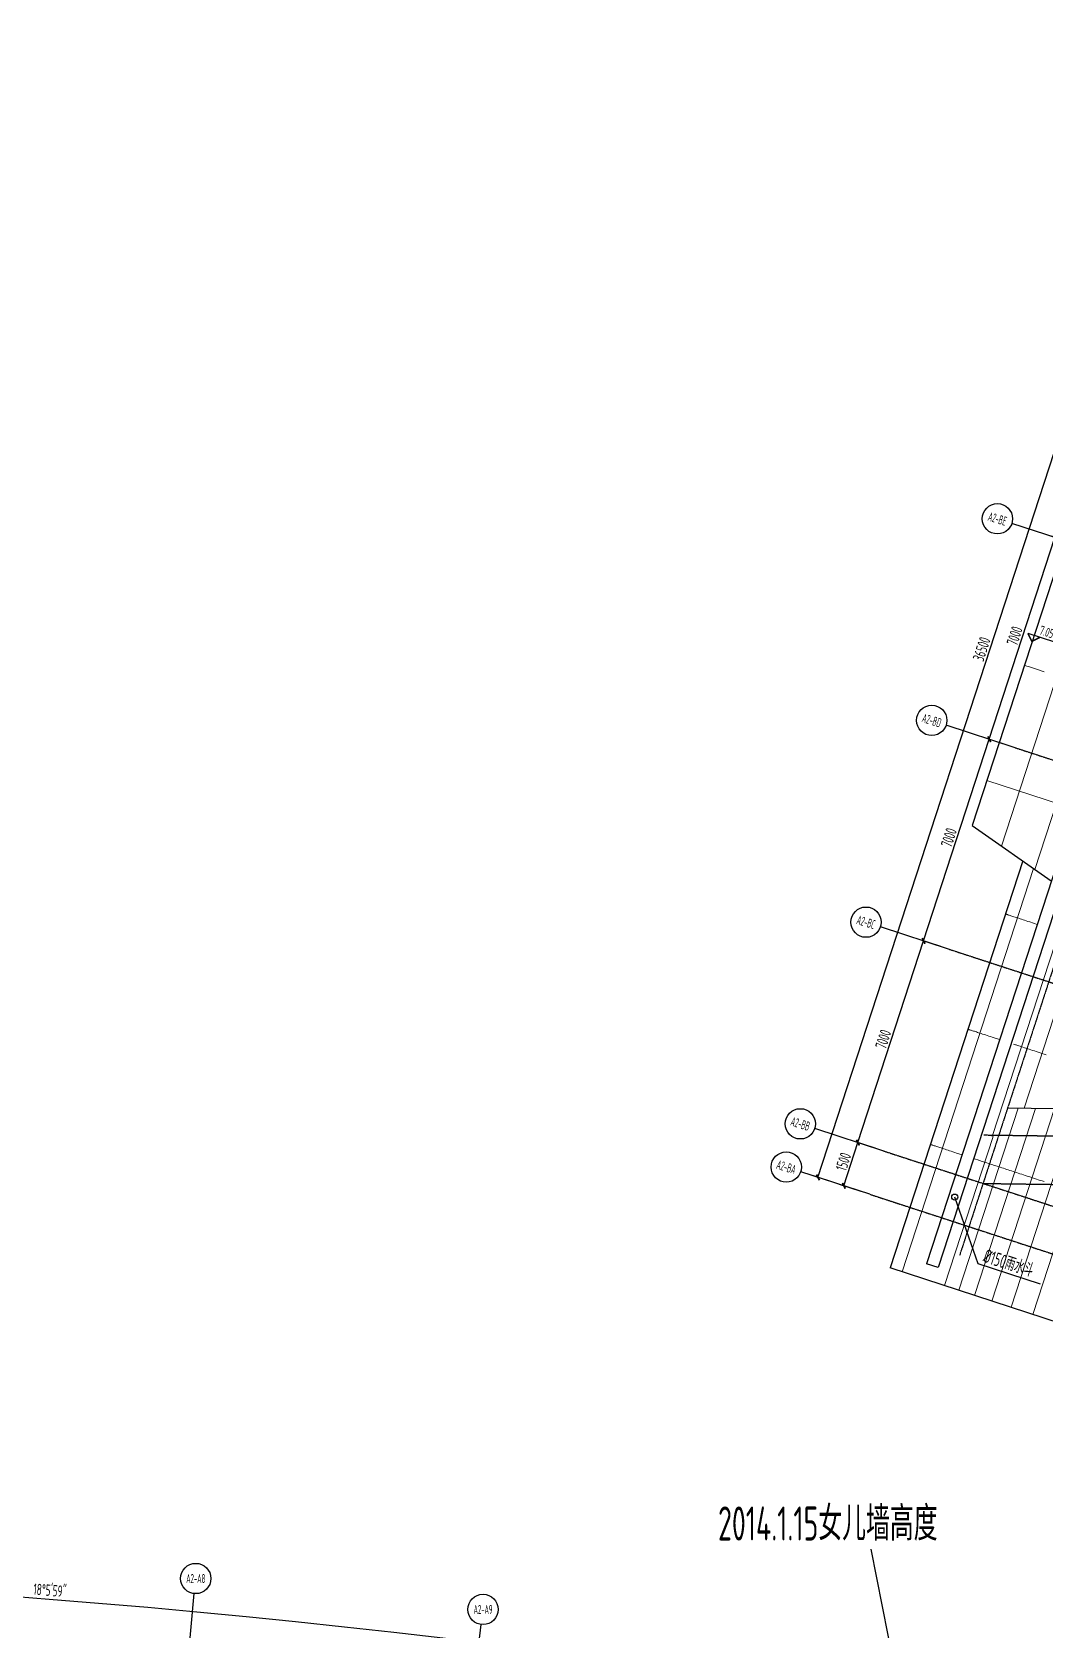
# Model space of a CAD drawing. Header units: millimetres. Extents: x 11677979 to 11902225, y -6694179 to -6308891.
# Drawn here: x 11804155 to 11837582, y -6364981 to -6312274 of the extents above; entities that cross this region are included whole.
import ezdxf
from ezdxf.enums import TextEntityAlignment as Align

# ---------------------------------------------------------------- set-up
doc = ezdxf.new("R2010")
doc.units = ezdxf.units.MM
doc.header["$LTSCALE"] = 10
doc.linetypes.add('A2-RG-AXIS$0$CENTER', pattern=[2, 1.25, -0.25, 0.25, -0.25])
doc.linetypes.add('A2-RG-AXIS$0$DOTE', pattern=[2.42, 2, -0.2, 0.02, -0.2])
for name, color, linetype in [('A2-RG-AXIS$0$A-AXIS', 1, 'Continuous'), ('A2-RG-AXIS$0$A-DIMS-100', 1, 'Continuous'), ('A2-RG-AXIS$0$A-GRID', 1, 'A2-RG-AXIS$0$CENTER'), ('A2-RG-AXIS$0$A-SYMB', 4, 'Continuous'), ('A2-RI-RF$0$$2$A-SYMB', 4, 'Continuous'), ('A2-RI-RF$0$A-ROOF-DRAN', 175, 'Continuous'), ('A2-RI-RF$0$A-ROOF-EDGE', 2, 'Continuous'), ('A2-RI-RF$0$A-SYMB', 4, 'Continuous'), ('A2-RI-RF$0$A-SYMB-AREA', 4, 'Continuous'), ('A2-RI-RF$0$A-SYMB-NAME', 4, 'Continuous')]:
    doc.layers.add(name, color=color, linetype=linetype)
doc.layers.add('A2-RI-RF$0$A-DETL-LLIN', color=3, linetype='Continuous', lineweight=5)
doc.layers.add('A2-RI-RF$0$A-ROOF-PATT', color=8, linetype='Continuous', lineweight=13)
doc.styles.add('A2-RG-AXIS$0$ECADI', font='hzs.shx', dxfattribs={"width": 0.7, "bigfont": 'hztxt.shx'})
doc.styles.add('A2-RG-AXIS$0$XD2008', font='hzs.shx', dxfattribs={"width": 0.7, "bigfont": 'hztxt.shx'})
doc.styles.add('A2-RI-RF$0$$0$XD2008', font='xd-hzs.shx', dxfattribs={"width": 0.7, "bigfont": 'xd-hztxt.shx'})
doc.styles.add('A2-RI-RF$0$ECADI', font='hzs.shx', dxfattribs={"width": 0.7, "bigfont": 'hztxt.shx'})
doc.dimstyles.new('A2-RG-AXIS$0$XD150', dxfattribs={"dimscale": 300, "dimtxt": 2.5, "dimasz": 1.5, "dimexe": 1, "dimexo": 2, "dimgap": 0.5, "dimtad": 1, "dimdec": 0, "dimdsep": 46, "dimtxsty": 'A2-RG-AXIS$0$XD2008', "dimcen": 2.5, "dimclrt": 4, "dimaunit": 1, "dimadec": 3, "dimazin": 0, "dimtfac": 1, "dimtdec": 0, "dimtmove": 2, "dimatfit": 3, "dimfxl": 0, "dimtolj": 1, "dimtzin": 0, "dimarcsym": 0})
doc.dimstyles.new('A2-RG-AXIS$0$XD150$0', dxfattribs={"dimscale": 150, "dimtxt": 2.5, "dimasz": 1, "dimexe": 1, "dimexo": 2, "dimgap": 0.5, "dimtad": 1, "dimdec": 0, "dimdsep": 46, "dimtxsty": 'A2-RG-AXIS$0$XD2008', "dimblk": 'A2-RG-AXIS$0$_ArchTick', "dimcen": 2.5, "dimclrt": 4, "dimaunit": 1, "dimadec": 0, "dimazin": 0, "dimtfac": 1, "dimtdec": 0, "dimtmove": 2, "dimatfit": 3, "dimfxl": 0, "dimtolj": 1, "dimtzin": 0, "dimarcsym": 0})

# ---------------------------------------------------------------- blocks, each defined once
blk = doc.blocks.new('A2-RG-AXIS$0$ECADI-TAG-GRID')
at = {"color": 13}
blk.add_circle((0, 0), 5, dxfattribs=at)
at = {"style": 'A2-RG-AXIS$0$ECADI', "width": 0.7}
blk.add_attdef('GRID', text='', height=5, dxfattribs=at).set_placement((0, 0), align=Align.MIDDLE)
blk = doc.blocks.new('A2-RG-AXIS$0$_ArchTick')
at = {"color": 0, "linetype": 'ByBlock', "const_width": 0.4}
blk.add_lwpolyline([(-0.5, -0.5), (0.5, 0.5)], dxfattribs=at)
blk = doc.blocks.new('*D492')
at = {"layer": 'A2-RG-AXIS$0$A-DIMS-100', "color": 0, "lineweight": -2, "ltscale": 3, "transparency": 16777216}
for p, q in [((11753070, -6371598), (11752455, -6363872)), ((11854556, -6379588), (11856371, -6372053))]:
    blk.add_line(p, q, dxfattribs=at)
blk.add_arc((11778731, -6694179), 331200, 76.44866, 94.54827, dxfattribs=at)
at = {"layer": 'Defpoints', "color": 0, "ltscale": 3, "transparency": 16777216}
for p in [(11822065, -6365826), (11753093, -6371897), (11854485, -6379879), (11778731, -6694179)]:
    blk.add_point(p, dxfattribs=at)
at = {"layer": 'A2-RG-AXIS$0$A-DIMS-100', "color": 0, "lineweight": -2, "ltscale": 3, "transparency": 16777216, "xscale": 150, "yscale": 150, "zscale": 150}
for p, rotation in [((11752467, -6364022), 184.5482656226652), ((11856336, -6372199), 346.4486630674553)]:
    blk.add_blockref('A2-RG-AXIS$0$_ArchTick', p, dxfattribs=dict(at, rotation=rotation))
at = {"layer": 'A2-RG-AXIS$0$A-DIMS-100', "color": 4, "ltscale": 3, "transparency": 16777216, "insert": (11804749, -6363703), "char_height": 375, "attachment_point": 5, "rotation": 355.4985, "style": 'A2-RG-AXIS$0$XD2008'}
blk.add_mtext('\\A1;18°5\'59"', dxfattribs=at)
blk = doc.blocks.new('*D562')
at = {"layer": 'A2-RG-AXIS$0$A-DIMS-100', "color": 0, "lineweight": -2, "ltscale": 3, "transparency": 16777216}
blk.add_arc((11859129, -6350592), 5747, 341.947, 359.2286, dxfattribs=at)
at = {"layer": 'Defpoints', "color": 0, "ltscale": 3, "transparency": 16777216}
for p in [(11834459, -6342551), (11835567, -6350275), (11872705, -6350775), (11864744, -6351816), (11872420, -6354924)]:
    blk.add_point(p, dxfattribs=at)
at = {"layer": 'A2-RG-AXIS$0$A-DIMS-100', "color": 0, "lineweight": -2, "ltscale": 3, "transparency": 16777216, "xscale": 150, "yscale": 150, "zscale": 150}
for p, rotation in [((11864875, -6350669), 89.22855370033292), ((11864593, -6352373), 251.9470404933478)]:
    blk.add_blockref('A2-RG-AXIS$0$_ArchTick', p, dxfattribs=dict(at, rotation=rotation))
at = {"layer": 'A2-RG-AXIS$0$A-DIMS-100', "color": 4, "ltscale": 3, "transparency": 16777216, "insert": (11865469, -6351643), "char_height": 375, "attachment_point": 5, "rotation": 80.5878, "style": 'A2-RG-AXIS$0$XD2008'}
blk.add_mtext('\\A1;17°16\'53"', dxfattribs=at)
blk = doc.blocks.new('*D564')
at = {"layer": 'A2-RG-AXIS$0$A-DIMS-100', "color": 0, "lineweight": -2, "transparency": 16777216}
for p, q in [((11830970, -6350354), (11831434, -6348928)), ((11832005, -6349114), (11831292, -6348881)), ((11831540, -6350540), (11830827, -6350307))]:
    blk.add_line(p, q, dxfattribs=at)
at = {"layer": 'Defpoints', "color": 0, "transparency": 16777216}
for p in [(11831434, -6348928), (11832290, -6349207), (11831825, -6350633)]:
    blk.add_point(p, dxfattribs=at)
at = {"layer": 'A2-RG-AXIS$0$A-DIMS-100', "color": 0, "lineweight": -2, "transparency": 16777216, "xscale": 150, "yscale": 150, "zscale": 150}
for p, rotation in [((11831434, -6348928), 71.94704049340153), ((11830970, -6350354), 251.9470404934015)]:
    blk.add_blockref('A2-RG-AXIS$0$_ArchTick', p, dxfattribs=dict(at, rotation=rotation))
at = {"layer": 'A2-RG-AXIS$0$A-DIMS-100', "color": 4, "transparency": 16777216, "insert": (11830952, -6349560), "char_height": 375, "attachment_point": 5, "rotation": 71.947, "style": 'A2-RG-AXIS$0$XD2008'}
blk.add_mtext('\\A1;1500', dxfattribs=at)
blk = doc.blocks.new('*D565')
at = {"layer": 'A2-RG-AXIS$0$A-DIMS-100', "color": 0, "lineweight": -2, "transparency": 16777216}
for p, q in [((11831434, -6348928), (11833604, -6342272)), ((11834174, -6342458), (11833461, -6342226)), ((11832005, -6349114), (11831292, -6348881))]:
    blk.add_line(p, q, dxfattribs=at)
at = {"layer": 'Defpoints', "color": 0, "transparency": 16777216}
for p in [(11833604, -6342272), (11834459, -6342551), (11832290, -6349207)]:
    blk.add_point(p, dxfattribs=at)
at = {"layer": 'A2-RG-AXIS$0$A-DIMS-100', "color": 0, "lineweight": -2, "transparency": 16777216, "xscale": 150, "yscale": 150, "zscale": 150}
for p, rotation in [((11833604, -6342272), 71.94704043113722), ((11831434, -6348928), 251.9470404311372)]:
    blk.add_blockref('A2-RG-AXIS$0$_ArchTick', p, dxfattribs=dict(at, rotation=rotation))
at = {"layer": 'A2-RG-AXIS$0$A-DIMS-100', "color": 4, "transparency": 16777216, "insert": (11832270, -6345519), "char_height": 375, "attachment_point": 5, "rotation": 71.947, "style": 'A2-RG-AXIS$0$XD2008'}
blk.add_mtext('\\A1;7000', dxfattribs=at)
blk = doc.blocks.new('*D566')
at = {"layer": 'A2-RG-AXIS$0$A-DIMS-100', "color": 0, "lineweight": -2, "transparency": 16777216}
for p, q in [((11833604, -6342272), (11835773, -6335617)), ((11836629, -6335896), (11835630, -6335571)), ((11834174, -6342458), (11833461, -6342226))]:
    blk.add_line(p, q, dxfattribs=at)
at = {"layer": 'Defpoints', "color": 0, "transparency": 16777216}
for p in [(11835773, -6335617), (11836914, -6335989), (11834459, -6342551)]:
    blk.add_point(p, dxfattribs=at)
at = {"layer": 'A2-RG-AXIS$0$A-DIMS-100', "color": 0, "lineweight": -2, "transparency": 16777216, "xscale": 150, "yscale": 150, "zscale": 150}
for p, rotation in [((11835773, -6335617), 71.94704053343993), ((11833604, -6342272), 251.9470405334399)]:
    blk.add_blockref('A2-RG-AXIS$0$_ArchTick', p, dxfattribs=dict(at, rotation=rotation))
at = {"layer": 'A2-RG-AXIS$0$A-DIMS-100', "color": 4, "transparency": 16777216, "insert": (11834439, -6338863), "char_height": 375, "attachment_point": 5, "rotation": 71.947, "style": 'A2-RG-AXIS$0$XD2008'}
blk.add_mtext('\\A1;7000', dxfattribs=at)
blk = doc.blocks.new('*D529')
at = {"layer": 'A2-RG-AXIS$0$A-DIMS-100', "color": 0, "lineweight": -2, "transparency": 16777216}
for p, q in [((11835773, -6335617), (11837942, -6328962)), ((11838798, -6329241), (11837800, -6328915)), ((11836629, -6335896), (11835630, -6335571))]:
    blk.add_line(p, q, dxfattribs=at)
at = {"layer": 'Defpoints', "color": 0, "transparency": 16777216}
for p in [(11837942, -6328962), (11839083, -6329333), (11836914, -6335989)]:
    blk.add_point(p, dxfattribs=at)
at = {"layer": 'A2-RG-AXIS$0$A-DIMS-100', "color": 0, "lineweight": -2, "transparency": 16777216, "xscale": 150, "yscale": 150, "zscale": 150}
for p, rotation in [((11837942, -6328962), 71.94704053343993), ((11835773, -6335617), 251.9470405334399)]:
    blk.add_blockref('A2-RG-AXIS$0$_ArchTick', p, dxfattribs=dict(at, rotation=rotation))
at = {"layer": 'A2-RG-AXIS$0$A-DIMS-100', "color": 4, "transparency": 16777216, "insert": (11836608, -6332208), "char_height": 375, "attachment_point": 5, "rotation": 71.947, "style": 'A2-RG-AXIS$0$XD2008'}
blk.add_mtext('\\A1;7000', dxfattribs=at)
blk = doc.blocks.new('*D532')
at = {"layer": 'A2-RG-AXIS$0$A-DIMS-100', "color": 0, "lineweight": -2, "transparency": 16777216}
for p, q in [((11830114, -6350075), (11841425, -6315372)), ((11842851, -6315837), (11841283, -6315325)), ((11831540, -6350540), (11829971, -6350029))]:
    blk.add_line(p, q, dxfattribs=at)
at = {"layer": 'Defpoints', "color": 0, "transparency": 16777216}
for p in [(11841425, -6315372), (11843137, -6315930), (11831825, -6350633)]:
    blk.add_point(p, dxfattribs=at)
at = {"layer": 'A2-RG-AXIS$0$A-DIMS-100', "color": 0, "lineweight": -2, "transparency": 16777216, "xscale": 150, "yscale": 150, "zscale": 150}
for p, rotation in [((11841425, -6315372), 71.94704049334094), ((11830114, -6350075), 251.9470404933409)]:
    blk.add_blockref('A2-RG-AXIS$0$_ArchTick', p, dxfattribs=dict(at, rotation=rotation))
at = {"layer": 'A2-RG-AXIS$0$A-DIMS-100', "color": 4, "transparency": 16777216, "insert": (11835520, -6332642), "char_height": 375, "attachment_point": 5, "rotation": 71.947, "style": 'A2-RG-AXIS$0$XD2008'}
blk.add_mtext('\\A1;36500', dxfattribs=at)
blk = doc.blocks.new('A2-RI-RF$0$5erhfh')
at = {"layer": 'A2-RI-RF$0$A-SYMB-AREA', "style": 'A2-RI-RF$0$ECADI', "width": 0.7}
blk.add_attdef('340M2', text='', height=2.5, dxfattribs=at).set_placement((0, 1.25), align=Align.MIDDLE_LEFT)
at = {"layer": 'A2-RI-RF$0$A-SYMB-NAME', "style": 'A2-RI-RF$0$ECADI', "width": 0.7}
blk.add_attdef('CHINESENAME', (-12.29, 3.09), '', height=4.5, dxfattribs=at)
blk = doc.blocks.new('A2-RI-RF$0$$2$ECADI-TAG-HGHT（国标）')
at = {"color": 1}
blk.add_line((-2.12, 2.12), (11.77, 2.12), dxfattribs=at)
at = {"color": 1, "const_width": 0.5}
blk.add_lwpolyline([(-2.12, 2.12), (0, 0), (2.12, 2.12)], dxfattribs=at)
at = {"style": 'A2-RI-RF$0$$0$XD2008', "width": 0.7}
blk.add_attdef('FL', text='', height=3, dxfattribs=at).set_placement((-2.69, 2.97), align=Align.RIGHT)
for tag, p in [('F.F.L.', (2.28, 2.97)), ('T.O.S.', (2.28, -1.1))]:
    blk.add_attdef(tag, p, '', height=3, dxfattribs=at)
blk = doc.blocks.new('A2-RG-AXIS')
at = {"layer": 'A2-RG-AXIS$0$A-AXIS'}
for p, q in [((11838798, -6329240.5), (11836516.1, -6328496.8)), ((11836628.7, -6335895.9), (11834346.8, -6335152.1)), ((11834459.4, -6342551.3), (11832177.6, -6341807.5)), ((11832290.2, -6349206.7), (11830008.3, -6348462.9)), ((11831825.3, -6350632.8), (11829543.5, -6349889.1))]:
    blk.add_line(p, q, dxfattribs=at)
at = {"layer": 'A2-RG-AXIS$0$A-AXIS', "ltscale": 3}
for p, q in [((11809008.7, -6369286.5), (11809519.1, -6363810.3)), ((11818325.2, -6370289.9), (11818992.6, -6364830.5))]:
    blk.add_line(p, q, dxfattribs=at)
at = {"layer": 'A2-RG-AXIS$0$A-GRID', "linetype": 'A2-RG-AXIS$0$DOTE'}
for p, q in [((11847953.1, -6312274.5), (11834792.3, -6352651.7)), ((11836628.7, -6335895.9), (11874589.4, -6348268.9)), ((11834459.4, -6342551.3), (11872420.1, -6354924.3)), ((11835588.6, -6348674.9), (11872727, -6349175.1)), ((11832290.2, -6349206.7), (11870250.8, -6361579.7)), ((11835567, -6350274.8), (11872705.5, -6350774.9)), ((11831825.3, -6350632.8), (11869786, -6363005.8))]:
    blk.add_line(p, q, dxfattribs=at)
at = {"layer": 'A2-RG-AXIS$0$A-SYMB'}
ref = blk.add_blockref('A2-RG-AXIS$0$ECADI-TAG-GRID', (11836040.7, -6328341.8), dxfattribs=dict(at, xscale=100.0000000000341, yscale=100.0000000000341, zscale=100.0000000000341, rotation=342.7200000000827))
ref.add_attrib('GRID', 'A2-BE', dxfattribs={"layer": '0', "height": 300, "rotation": 342.72, "style": 'A2-RG-AXIS$0$ECADI', "width": 0.5}).set_placement((11836040.7, -6328341.8), align=Align.MIDDLE)
ref = blk.add_blockref('A2-RG-AXIS$0$ECADI-TAG-GRID', (11833872.7, -6334993.5), dxfattribs=dict(at, xscale=100.0000000000341, yscale=100.0000000000341, zscale=100.0000000000341, rotation=342.7200000000827))
ref.add_attrib('GRID', 'A2-BD', dxfattribs={"layer": '0', "height": 300, "rotation": 342.72, "style": 'A2-RG-AXIS$0$ECADI', "width": 0.5}).set_placement((11833872.7, -6334993.5), align=Align.MIDDLE)
ref = blk.add_blockref('A2-RG-AXIS$0$ECADI-TAG-GRID', (11831702.2, -6341652.6), dxfattribs=dict(at, xscale=100.0000000000341, yscale=100.0000000000341, zscale=100.0000000000341, rotation=342.7200000000827))
ref.add_attrib('GRID', 'A2-BC', dxfattribs={"layer": '0', "height": 300, "rotation": 342.72, "style": 'A2-RG-AXIS$0$ECADI', "width": 0.5}).set_placement((11831702.2, -6341652.6), align=Align.MIDDLE)
ref = blk.add_blockref('A2-RG-AXIS$0$ECADI-TAG-GRID', (11829532.9, -6348308), dxfattribs=dict(at, xscale=100.0000000000341, yscale=100.0000000000341, zscale=100.0000000000341, rotation=342.7200000000827))
ref.add_attrib('GRID', 'A2-BB', dxfattribs={"layer": '0', "height": 300, "rotation": 342.72, "style": 'A2-RG-AXIS$0$ECADI', "width": 0.5}).set_placement((11829532.9, -6348308), align=Align.MIDDLE)
ref = blk.add_blockref('A2-RG-AXIS$0$ECADI-TAG-GRID', (11829068.1, -6349734.1), dxfattribs=dict(at, xscale=100.0000000000341, yscale=100.0000000000341, zscale=100.0000000000341, rotation=342.7200000000827))
ref.add_attrib('GRID', 'A2-BA', dxfattribs={"layer": '0', "height": 300, "rotation": 342.72, "style": 'A2-RG-AXIS$0$ECADI', "width": 0.5}).set_placement((11829068.1, -6349734.1), align=Align.MIDDLE)
ref = blk.add_blockref('A2-RG-AXIS$0$ECADI-TAG-GRID', (11809565.5, -6363312.4), dxfattribs=dict(at, xscale=100, yscale=100, zscale=100))
ref.add_attrib('GRID', 'A2-A8', dxfattribs={"layer": '0', "extrusion": (0, 0, -1), "height": 300, "style": 'A2-RG-AXIS$0$ECADI', "text_generation_flag": 2, "width": 0.5}).set_placement((-11809565.5, -6363312.4), align=Align.MIDDLE)
ref = blk.add_blockref('A2-RG-AXIS$0$ECADI-TAG-GRID', (11819053.3, -6364334.2), dxfattribs=dict(at, xscale=100, yscale=100, zscale=100))
ref.add_attrib('GRID', 'A2-A9', dxfattribs={"layer": '0', "extrusion": (0, 0, -1), "height": 300, "style": 'A2-RG-AXIS$0$ECADI', "text_generation_flag": 2, "width": 0.5}).set_placement((-11819053.3, -6364334.2), align=Align.MIDDLE)
at = {"layer": 'A2-RG-AXIS$0$A-DIMS-100'}
for p1, p2, distance, picture, middle in [((11831825.3, -6350632.8), (11843136.5, -6315929.7), 1800, '*D532', (11835519.9, -6332642.1)), ((11832290.2, -6349206.7), (11834459.4, -6342551.3), 900, '*D565', (11832269.5, -6345518.7)), ((11831825.3, -6350632.8), (11832290.2, -6349206.7), 900, '*D564', (11830952.5, -6349559.5))]:
    dim = blk.add_aligned_dim(p1=p1, p2=p2, distance=distance, dimstyle='A2-RG-AXIS$0$XD150$0', dxfattribs=at)
    dim.commit()
    dim.dimension.update_dxf_attribs({"geometry": picture, "text_midpoint": middle})
for base, p1, p2, picture, middle in [((11837942.3, -6328961.6), (11836913.9, -6335988.9), (11839083.2, -6329333.5), '*D529', (11836608.1, -6332207.9)), ((11835773, -6335617), (11834459.4, -6342551.3), (11836913.9, -6335988.9), '*D566', (11834438.8, -6338863.3))]:
    dim = blk.add_linear_dim(base=base, p1=p1, p2=p2, angle=251.94704, dimstyle='A2-RG-AXIS$0$XD150$0', dxfattribs=at)
    dim.commit()
    dim.dimension.update_dxf_attribs({"geometry": picture, "text_midpoint": middle})
at = {"layer": 'A2-RG-AXIS$0$A-DIMS-100', "ltscale": 3}
dim = blk.add_angular_dim_2l(base=(11864743.7, -6351815.5), line1=((11834459.4, -6342551.3), (11872420.1, -6354924.3)), line2=((11835567, -6350274.8), (11872705.5, -6350774.9)), dimstyle='A2-RG-AXIS$0$XD150', override={"dimscale": 150, "dimasz": 1, "dimblk": 'A2-RG-AXIS$0$_ArchTick', "dimadec": 4}, dxfattribs=at)
dim.commit()
dim.dimension.update_dxf_attribs({"geometry": '*D562', "text_midpoint": (11865468.5, -6351643)})
dim = blk.add_angular_dim_3p(base=(11822064.9, -6365825.9), center=(11778730.7, -6694178.7), p1=(11854485.2, -6379879.3), p2=(11753093.4, -6371896.8), dimstyle='A2-RG-AXIS$0$XD150', override={"dimscale": 150, "dimasz": 1, "dimblk": 'A2-RG-AXIS$0$_ArchTick', "dimadec": 4}, dxfattribs=at)
dim.commit()
dim.dimension.update_dxf_attribs({"geometry": '*D492', "text_midpoint": (11804748.6, -6363703.1)})
blk = doc.blocks.new('A2-RI-RF')
at = {"layer": 'A2-RI-RF$0$A-ROOF-DRAN'}
for p, q in [((11845985.9, -6315244.2), (11833703.1, -6352927.7)), ((11846366.2, -6315368.2), (11834083.4, -6353051.7)), ((11834083.4, -6353051.7), (11833703.1, -6352927.7))]:
    blk.add_line(p, q, dxfattribs=at)
blk.add_circle((11834631.4, -6350725), 100, dxfattribs=at)
at = {"layer": 'A2-RI-RF$0$A-ROOF-EDGE'}
for p, q in [((11839162.5, -6326336.4), (11835209, -6338465.8)), ((11835209, -6338465.8), (11837821.5, -6340292.4)), ((11836879.3, -6339633.6), (11832502.3, -6353062.2)), ((11836362.8, -6347785.2), (11872402, -6348270.6)), ((11867158.4, -6364358.1), (11832502.3, -6353062.2))]:
    blk.add_line(p, q, dxfattribs=at)
at = {"layer": 'A2-RI-RF$0$A-ROOF-PATT', "lineweight": 9}
for p, q in [((11846854.1, -6315037.9), (11835872.3, -6348730.4)), ((11847525.7, -6315256.8), (11836920.8, -6347792.8)), ((11835694.4, -6336976.6), (11838594.2, -6337921.7)), ((11836658.7, -6345705.1), (11836701, -6345718.9)), ((11836701, -6345718.9), (11836744.7, -6345733.1)), ((11836744.7, -6345733.1), (11836789.8, -6345747.8)), ((11836789.8, -6345747.8), (11836836.3, -6345763)), ((11836836.3, -6345763), (11836853.3, -6345768.5)), ((11836877.1, -6345776.3), (11836884.2, -6345778.6)), ((11836884.2, -6345778.6), (11836933.7, -6345794.7)), ((11836933.7, -6345794.7), (11836984.6, -6345811.3)), ((11836984.6, -6345811.3), (11837037, -6345828.4)), ((11837037, -6345828.4), (11837090.9, -6345846)), ((11837090.9, -6345846), (11837146.4, -6345864.1)), ((11837146.4, -6345864.1), (11837203.5, -6345882.7)), ((11837203.5, -6345882.7), (11837262.1, -6345901.8)), ((11837262.1, -6345901.8), (11837322.4, -6345921.4)), ((11837322.4, -6345921.4), (11837384.3, -6345941.6)), ((11837384.3, -6345941.6), (11837447.8, -6345962.3)), ((11837447.8, -6345962.3), (11837513, -6345983.6)), ((11837513, -6345983.6), (11837580, -6346005.4)), ((11837580, -6346005.4), (11837648.6, -6346027.7)), ((11836730.4, -6347790.2), (11834771, -6353801.7)), ((11837298.6, -6347797.8), (11835286.9, -6353969.8)), ((11837926.9, -6347806.3), (11835857.3, -6354155.8)), ((11838628.2, -6347815.8), (11836494.1, -6354363.3)), ((11839415.6, -6347826.4), (11837209, -6354596.3)), ((11835901, -6348729.1), (11834297.8, -6353647.5)), ((11835255.5, -6349455.7), (11835463.8, -6349523.6)), ((11835419.1, -6349508.2), (11835461.4, -6349522)), ((11835461.4, -6349522), (11835463.1, -6349522.5)), ((11835463.8, -6349523.6), (11835509.6, -6349538.5)), ((11835509.6, -6349538.5), (11835555.8, -6349553.6)), ((11835555.8, -6349553.6), (11835602.2, -6349568.7)), ((11835602.2, -6349568.7), (11835613.4, -6349572.4)), ((11835617.9, -6349573.8), (11835649, -6349584)), ((11835649, -6349584), (11835696.1, -6349599.3)), ((11835696.1, -6349599.3), (11835743.6, -6349614.8)), ((11835743.6, -6349614.8), (11835791.4, -6349630.4)), ((11835791.4, -6349630.4), (11835839.6, -6349646.1)), ((11835839.6, -6349646.1), (11835888.2, -6349661.9)), ((11835888.2, -6349661.9), (11835937.2, -6349677.9)), ((11835937.2, -6349677.9), (11835986.5, -6349694)), ((11835986.5, -6349694), (11836036.3, -6349710.2)), ((11836036.3, -6349710.2), (11836086.6, -6349726.6)), ((11836086.6, -6349726.6), (11836137.2, -6349743.1)), ((11836137.2, -6349743.1), (11836188.4, -6349759.8)), ((11836188.4, -6349759.8), (11836240, -6349776.6)), ((11836240, -6349776.6), (11836292.1, -6349793.6)), ((11836292.1, -6349793.6), (11836344.7, -6349810.7)), ((11836344.7, -6349810.7), (11836397.8, -6349828)), ((11836397.8, -6349828), (11836451.5, -6349845.5)), ((11836451.5, -6349845.5), (11836505.6, -6349863.2)), ((11836505.6, -6349863.2), (11836560.4, -6349881)), ((11836560.4, -6349881), (11836615.6, -6349899)), ((11836615.6, -6349899), (11836671.5, -6349917.2)), ((11836671.5, -6349917.2), (11836727.9, -6349935.6)), ((11836727.9, -6349935.6), (11836785, -6349954.2)), ((11836785, -6349954.2), (11836842.7, -6349973)), ((11836842.7, -6349973), (11836900.9, -6349992)), ((11836900.9, -6349992), (11836959.9, -6350011.2)), ((11836959.9, -6350011.2), (11837019.4, -6350030.6)), ((11837019.4, -6350030.6), (11837079.7, -6350050.3)), ((11837079.7, -6350050.3), (11837140.6, -6350070.1)), ((11837140.6, -6350070.1), (11837202.2, -6350090.2)), ((11837202.2, -6350090.2), (11837264.5, -6350110.5)), ((11837264.5, -6350110.5), (11837327.6, -6350131.1)), ((11837327.6, -6350131.1), (11837391.3, -6350151.9)), ((11837391.3, -6350151.9), (11837455.8, -6350172.9)), ((11837455.8, -6350172.9), (11837521.1, -6350194.1)), ((11837521.1, -6350194.1), (11837587.1, -6350215.7))]:
    blk.add_line(p, q, dxfattribs=at)
at = {"layer": 'A2-RI-RF$0$A-ROOF-PATT'}
for p, q in [((11840342, -6326352.7), (11836173.8, -6339140.7)), ((11841690.3, -6326374.1), (11837277.3, -6339913.3)), ((11836919.2, -6333169.4), (11837011.9, -6333199.6)), ((11837011.9, -6333199.6), (11837105.6, -6333230.2)), ((11837105.6, -6333230.2), (11837200.3, -6333261.1)), ((11837200.3, -6333261.1), (11837295.9, -6333292.2)), ((11837295.9, -6333292.2), (11837392.3, -6333323.7)), ((11837392.3, -6333323.7), (11837489.5, -6333355.3)), ((11837489.5, -6333355.3), (11837587.2, -6333387.2)), ((11837229.1, -6339878.5), (11832890.1, -6353190.8)), ((11836294.4, -6341379.2), (11836296.2, -6341379.8)), ((11836296.2, -6341379.8), (11836300.1, -6341381.1)), ((11836300.1, -6341381.1), (11836306.3, -6341383.1)), ((11836306.3, -6341383.1), (11836314.6, -6341385.8)), ((11836314.6, -6341385.8), (11836325.1, -6341389.2)), ((11836325.1, -6341389.2), (11836337.8, -6341393.4)), ((11836337.8, -6341393.4), (11836352.7, -6341398.2)), ((11836352.7, -6341398.2), (11836369.8, -6341403.8)), ((11836369.8, -6341403.8), (11836389, -6341410.1)), ((11836389, -6341410.1), (11836410.5, -6341417.1)), ((11836410.5, -6341417.1), (11836434.1, -6341424.8)), ((11836434.1, -6341424.8), (11836460, -6341433.2)), ((11836460, -6341433.2), (11836488, -6341442.3)), ((11836488, -6341442.3), (11836518.2, -6341452.2)), ((11836518.2, -6341452.2), (11836550.5, -6341462.7)), ((11836550.5, -6341462.7), (11836585.1, -6341474)), ((11836585.1, -6341474), (11836621.8, -6341486)), ((11836621.8, -6341486), (11836660.8, -6341498.7)), ((11836660.8, -6341498.7), (11836701.9, -6341512.1)), ((11836701.9, -6341512.1), (11836745.2, -6341526.2)), ((11836745.2, -6341526.2), (11836790.7, -6341541)), ((11836790.7, -6341541), (11836838.3, -6341556.5)), ((11836838.3, -6341556.5), (11836888.2, -6341572.8)), ((11836888.2, -6341572.8), (11836940.2, -6341589.7)), ((11836940.2, -6341589.7), (11836994.4, -6341607.4)), ((11836994.4, -6341607.4), (11837050.8, -6341625.8)), ((11837050.8, -6341625.8), (11837109.4, -6341644.9)), ((11837109.4, -6341644.9), (11837354.6, -6341724.8)), ((11835054.8, -6345182.3), (11835056.6, -6345182.9)), ((11835056.6, -6345182.9), (11835060.5, -6345184.2)), ((11835060.5, -6345184.2), (11835066.7, -6345186.2)), ((11835066.7, -6345186.2), (11835075, -6345188.9)), ((11835075, -6345188.9), (11835085.5, -6345192.3)), ((11835085.5, -6345192.3), (11835098.2, -6345196.5)), ((11835098.2, -6345196.5), (11835113.1, -6345201.3)), ((11835113.1, -6345201.3), (11835130.2, -6345206.9)), ((11835130.2, -6345206.9), (11835149.5, -6345213.2)), ((11835149.5, -6345213.2), (11835170.9, -6345220.2)), ((11835170.9, -6345220.2), (11835194.5, -6345227.9)), ((11835194.5, -6345227.9), (11835220.4, -6345236.3)), ((11835220.4, -6345236.3), (11835248.4, -6345245.4)), ((11835248.4, -6345245.4), (11835278.6, -6345255.3)), ((11835278.6, -6345255.3), (11835310.9, -6345265.8)), ((11835310.9, -6345265.8), (11835345.5, -6345277.1)), ((11835345.5, -6345277.1), (11835382.3, -6345289)), ((11835382.3, -6345289), (11835421.2, -6345301.7)), ((11835421.2, -6345301.7), (11835462.3, -6345315.1)), ((11835462.3, -6345315.1), (11835505.6, -6345329.2)), ((11835505.6, -6345329.2), (11835551.1, -6345344.1)), ((11835551.1, -6345344.1), (11835598.7, -6345359.6)), ((11835598.7, -6345359.6), (11835648.6, -6345375.9)), ((11835648.6, -6345375.9), (11835700.6, -6345392.8)), ((11835700.6, -6345392.8), (11835754.8, -6345410.5)), ((11835754.8, -6345410.5), (11835811.2, -6345428.9)), ((11835811.2, -6345428.9), (11835869.8, -6345448)), ((11835869.8, -6345448), (11836115, -6345527.9)), ((11836575.5, -6345678), (11836639.4, -6345698.8)), ((11836653, -6345703.2), (11836658.1, -6345704.9)), ((11833815.2, -6348985.4), (11833817, -6348986)), ((11833817, -6348986), (11833820.9, -6348987.3)), ((11833820.9, -6348987.3), (11833827.1, -6348989.3)), ((11833827.1, -6348989.3), (11833835.4, -6348992)), ((11833835.4, -6348992), (11833845.9, -6348995.4)), ((11833845.9, -6348995.4), (11833858.6, -6348999.6)), ((11833858.6, -6348999.6), (11833873.5, -6349004.4)), ((11833873.5, -6349004.4), (11833890.6, -6349010)), ((11833890.6, -6349010), (11833909.9, -6349016.3)), ((11833909.9, -6349016.3), (11833931.3, -6349023.2)), ((11833931.3, -6349023.2), (11833955, -6349030.9)), ((11833955, -6349030.9), (11833980.8, -6349039.4)), ((11833980.8, -6349039.4), (11834008.8, -6349048.5)), ((11834008.8, -6349048.5), (11834039, -6349058.3)), ((11834039, -6349058.3), (11834071.4, -6349068.9)), ((11834071.4, -6349068.9), (11834105.9, -6349080.2)), ((11834105.9, -6349080.2), (11834142.7, -6349092.1)), ((11834142.7, -6349092.1), (11834181.6, -6349104.8)), ((11834181.6, -6349104.8), (11834222.7, -6349118.2)), ((11834222.7, -6349118.2), (11834266, -6349132.3)), ((11834266, -6349132.3), (11834311.5, -6349147.2)), ((11834311.5, -6349147.2), (11834359.2, -6349162.7)), ((11834359.2, -6349162.7), (11834409, -6349178.9)), ((11834409, -6349178.9), (11834461, -6349195.9)), ((11834461, -6349195.9), (11834515.2, -6349213.6)), ((11834515.2, -6349213.6), (11834571.6, -6349231.9)), ((11834571.6, -6349231.9), (11834630.2, -6349251)), ((11834630.2, -6349251), (11834691, -6349270.8)), ((11834691, -6349270.8), (11834875.4, -6349331)), ((11835413.5, -6349506.3), (11835418.5, -6349508))]:
    blk.add_line(p, q, dxfattribs=at)
at = {"layer": 'A2-RI-RF$0$A-SYMB'}
blk.add_lwpolyline([(11837459.9, -6353594.5), (11835407.8, -6352924), (11834631.4, -6350725)], dxfattribs=at)
at = {"layer": 'Defpoints', "color": 3}
blk.add_line((11834152.9, -6373820.6), (11831873.8, -6362349.8), dxfattribs=at)
ref = blk.add_blockref('A2-RI-RF$0$5erhfh', (11836613.8, -6353530.4), dxfattribs=dict(xscale=100, yscale=100, zscale=100, rotation=341.9470404933405))
ref.add_attrib('CHINESENAME', '%%c150雨水斗', (11835540.8, -6352855.9), dxfattribs={"layer": 'A2-RI-RF$0$A-SYMB-NAME', "height": 450, "rotation": 341.94704, "style": 'A2-RI-RF$0$ECADI', "width": 0.7})
at = {"layer": 'A2-RI-RF$0$$2$A-SYMB'}
ref = blk.add_blockref('A2-RI-RF$0$$2$ECADI-TAG-HGHT（国标）', (11837179.6, -6332386), dxfattribs=dict(at, xscale=100, yscale=100, zscale=100, rotation=341.9470404934735))
ref.add_attrib('F.F.L.', '7.050', (11837402.4, -6332146.5), dxfattribs={"layer": '0', "height": 300, "rotation": 341.94704, "style": 'A2-RI-RF$0$$0$XD2008', "width": 0.7})
at = {"layer": 'A2-RI-RF$0$A-DETL-LLIN'}
blk.add_blockref('A2-RG-AXIS', (0, 0), dxfattribs=at)
at = {"layer": 'Defpoints'}
ref = blk.add_blockref('A2-RI-RF$0$5erhfh', (11829886.4, -6362177.3), dxfattribs=dict(at, xscale=250, yscale=250, zscale=250))
ref.add_attrib('CHINESENAME', '2014.1.15女儿墙高度', (11826813.4, -6362060.4), dxfattribs={"layer": 'A2-RI-RF$0$A-SYMB-NAME', "height": 1125, "style": 'A2-RI-RF$0$ECADI', "width": 0.7})

msp = doc.modelspace()

# ---------------------------------------------------------------- block references
for name in ['A2-RI-RF', 'A2-RG-AXIS']:
    msp.add_blockref(name, (0, 0))

doc.saveas('drawing.dxf')
